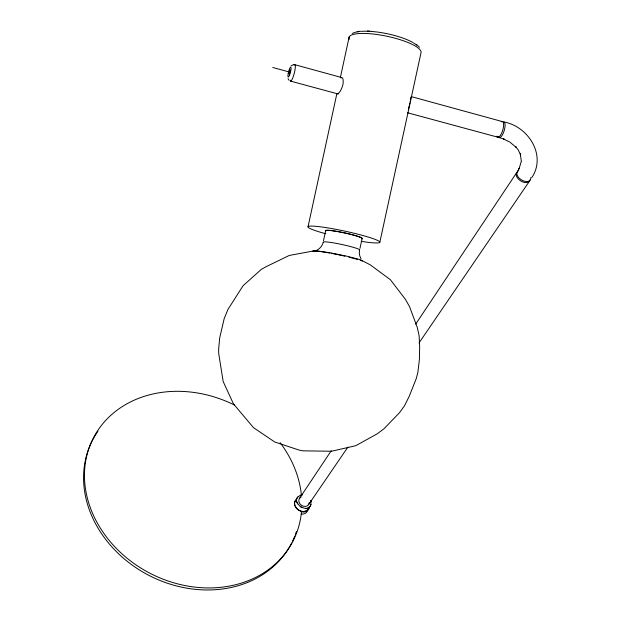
<?xml version="1.0" encoding="UTF-8"?>
<svg xmlns="http://www.w3.org/2000/svg" width="621" height="621" viewBox="0 0 621 621"><rect width="100%" height="100%" fill="white"/><g stroke="black" fill="none" stroke-linecap="round" stroke-linejoin="round"><path stroke-width="0.93" d="M359.551 249.883L359.28 253.011L359.8 256.007L361.065 258.763M521.236 161.514L519.016 168.966L519.583 167.763L517.464 171.474M410.644 99.57L410.194 101.797M289.929 70.041L289.502 72.044L272.759 67.479M308.063 226.634L336.823 93.88M340.316 77.757L349.149 36.981M323.487 240.661L325.629 230.779A18.677 1.778 12.1 0 1 344.857 232.984A18.677 1.778 12.1 0 1 361.942 238.697M359.994 248.353L362.144 238.456M379.85 242.182L421.061 52.529A36.81 9.005 11.9 0 0 383.033 35.482A36.81 9.005 11.9 0 0 349.336 39.317M409.93 103.032L408.734 108.038A8.391 1.358 -75.8 0 1 408.354 109.133M311.036 504.454L310.764 505.207M296.931 498.71L297.203 497.964M323.254 242.229C322.252 246.126 319.388 249.44 315.577 250.806M310.593 505.556L310.158 506.216M297.381 497.615L297.824 496.963M531.747 177.691C546.876 155.273 528.06 126.001 503.491 121.895A8.174 2.919 -72.5 0 1 504.446 129.704L503.848 131.761A8.174 2.841 -73.3 0 1 498.259 136.597M299.501 498.368L331.226 450.776M415.666 324.146L516.773 172.514M308.474 504.811L347.869 447.128M418.989 342.971L529.503 181.138M296.753 499.129C288.447 506.255 305.478 517.844 308.94 507.396A7.708 6.28 35 0 0 309.017 506.984M291.07 65.865L293.787 64.53M341.076 77.92L342.101 77.648A8.508 2.919 -73.5 0 1 343.11 80.101L343.196 81.126A8.22 3.718 -71.8 0 1 341.597 88.508L341.038 89.657A8.508 2.919 -73.5 0 1 338.763 93.049L337.389 93.779A8.508 0.939 -76.5 0 1 337.281 93.484M352.223 33.41L357.16 31.71M501.232 121.801L502.04 121.499A8.174 2.911 -72.6 0 1 502.987 129.3L502.389 131.365A8.174 2.833 -73.3 0 1 496.816 136.209M307.737 507.97L306.929 508.219M300.254 495.224L301.061 494.991M312.736 251.288L317.044 250.923L330.03 252.77L346.673 256.147L360.281 259.687L370.333 264.895L390.399 279.729L405.342 299.252L409.518 306.557L417.25 327.36L419.105 335.635L419.664 346.339L419.423 359.148L417.925 372.111L416.249 378.647L409.2 396.377L404.403 405.971L399.381 412.825L383.988 428.762L377.234 433.807L355.763 445.699L331.482 451.25L302.621 450.83L298.841 450.008L274.761 441.997L253.515 427.69L233.457 403.883L223.187 381.558L218.763 353.923L218.6 349.553L219.718 337.785L224.212 318.519L227.992 309.374L243.044 285.753L261.363 269.351L265.92 266.789L289.293 255.441L314.521 250.768M306.502 508.296L305.625 508.382M301.48 494.906L302.357 494.828C284.193 499.61 313.403 519.257 310.795 500.51L311.051 501.357M358.007 31.531L360.708 31.205M313.597 251.21L317.044 250.923M367.314 31.073L371.11 31.283M290.69 81.149L338.321 94.035M407.43 112.735L498.011 137.249M294.626 64.646L341.34 77.446M411.413 96.651L502.04 121.499M499.463 137.637L504.268 139.228L503.421 138.918L509.825 142.093L516.594 147.666L515.74 146.688L518.201 149.878L520.708 155.071L520.258 153.721L521.306 161.072M302.217 507.753L301.348 507.341M300.921 507.101L300.122 506.557M416.52 44.541L419.493 47.258M288.85 80.109L288.035 78.611M297.738 503.903L297.312 503.088M297.141 502.668L296.885 501.815M410.784 97.155A8.391 1.358 -75.8 0 1 410.784 98.623M325.823 233.775A36.755 3.501 12.1 0 1 316.609 226.386A36.755 3.501 12.1 0 1 371.832 238.208A36.755 3.501 12.1 0 1 361.143 241.336M323.595 242.555A18.568 1.599 12.1 0 1 340.913 244.286A18.568 1.599 12.1 0 1 359.365 250.1M312.805 251.195A26.967 2.096 12.1 0 1 329.961 253.081M331.567 253.384A26.967 2.096 12.1 0 1 344.942 256.209M348.963 257.172A26.967 2.096 12.1 0 1 357.378 259.415M360.149 260.269A26.967 2.096 12.1 0 1 362.377 261.03M325.815 231.043A18.731 1.785 12.1 0 1 344.577 232.914A18.731 1.785 12.1 0 1 361.663 238.813M357.354 31.997A33.526 8.29 11.9 0 1 358.86 31.694M361.484 31.376A33.526 8.29 11.9 0 1 369.705 31.329M371.575 31.454A33.526 8.29 11.9 0 1 412.802 42.469M413.563 42.919A33.526 8.29 11.9 0 1 416.606 45.131M308.831 507.799A7.708 6.28 35 0 1 298.336 510.027A7.708 6.28 35 0 1 296.419 499.385M294.09 65.042A8.523 1.653 -75.5 0 1 294.207 73.55A8.523 1.653 -75.5 0 1 290.061 80.233M518.434 170.62A7.708 4.805 31.5 0 0 520.988 179.601L522.735 180.61A7.7 4.758 32.6 0 0 530.769 177.606M309.188 502.56A5.527 4.494 35 0 1 301.488 505.331A5.527 4.494 35 0 1 301.138 497.095M530.016 179.997A7.693 4.758 32.6 0 1 522.028 181.65L520.289 180.641A7.7 4.805 31.6 0 1 517.735 171.66M309.569 506.891A8.252 6.73 35 0 1 301.464 511.867A112.347 94.113 27.6 0 1 173.042 582.591A112.347 94.113 27.6 0 1 88.966 448.261A112.347 94.113 27.6 0 1 234.676 405.156M280.149 442.695A112.347 94.113 27.6 0 1 301.379 494.898M307.286 511.417A8.236 6.722 35 0 1 301.503 514.165M291.707 542.901A112.052 94.004 27.6 0 1 145.089 573.315A112.052 94.004 27.6 0 1 96.356 433.605M96.868 432.814A112.052 94.004 27.6 0 1 97.932 431.253M296.403 531.553A112.052 94.004 27.6 0 1 295.48 534.215M294.812 535.985A112.052 94.004 27.6 0 1 292.545 541.202M289.541 73.231A2.088 0.404 -75.5 0 0 290.046 70.026A2.088 0.404 -75.5 0 0 288.92 72.867A2.088 0.404 -75.5 0 0 289.541 73.231M289.603 74.947A5.115 0.978 -75.5 0 0 290.838 67.099A5.115 0.978 -75.5 0 0 288.074 74.07A5.115 0.978 -75.5 0 0 289.603 74.947"/></g></svg>
